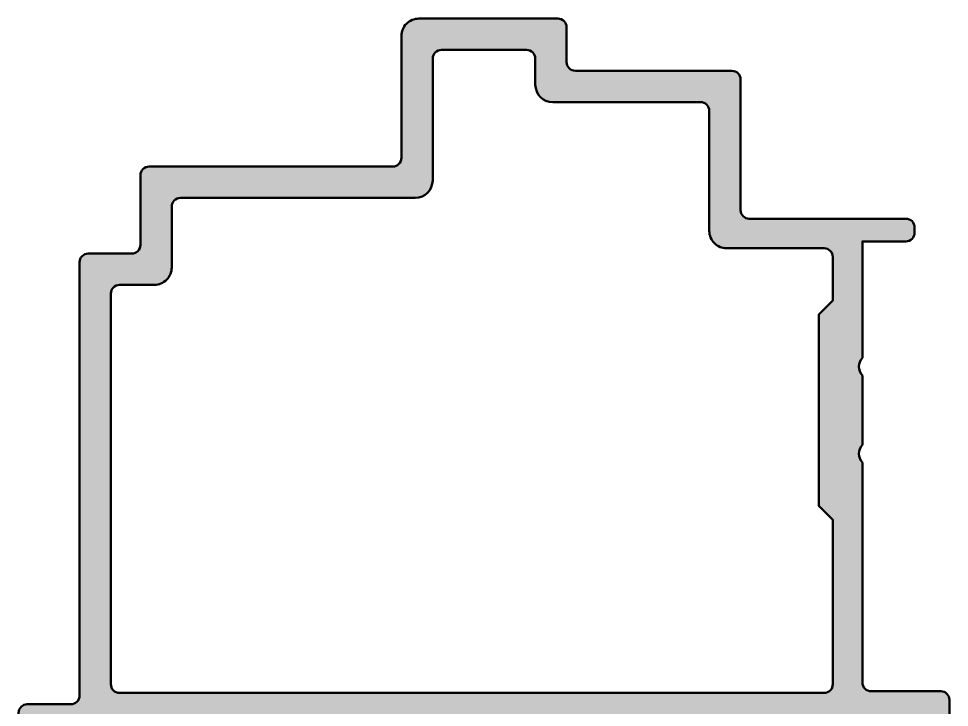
# Model space of a CAD drawing. Extents: x 0 to 75, y 0 to 93.
# Drawn here: x 3.5 to 57, y 53.4 to 93 of the extents above; entities that cross this region are included whole.
import ezdxf

# ---------------------------------------------------------------- set-up
doc = ezdxf.new("R2010")
doc.units = 0
doc.layers.add('0S-Alu contour', color=7, linetype='Continuous', lineweight=50)
doc.layers.add('0S-Alu hatch', color=252, linetype='Continuous', lineweight=25)

# ---------------------------------------------------------------- blocks, each defined once
blk = doc.blocks.new('430200__979C007E_B01A_449A_A375_0BBC5652DAAC_')
at = {"layer": '0S-Alu hatch'}
h = blk.add_hatch(color=256, dxfattribs=at)
edge = h.paths.add_edge_path()
edge.add_arc((10.99997020338121, 83.99999452250694), 0.500000000000071, 89.99999999999511, 180)
edge.add_line((10.49997020338114, 83.99999452250698), (10.49997020338125, 79.99999689858555))
edge.add_ellipse((9.99997020338128, 79.99999689858556), major_axis=(-0.4999999999999716, 0), ratio=1, start_angle=89.99999999999511, end_angle=180, ccw=False)
edge.add_line((9.999970203381238, 79.4999968985856), (7.499970203379518, 79.49999689858564))
edge.add_arc((7.499970203379689, 78.9999968985856), 0.5000000000000427, 90.00000000001953, 180)
edge.add_line((6.999970203379646, 78.9999968985856), (6.99997020337966, 54.10003776919044))
edge.add_ellipse((6.499970203379575, 54.10003776919059), major_axis=(-0.5000000000000853, 0), ratio=1, start_angle=89.99999999998369, end_angle=180, ccw=False)
edge.add_line((6.499970203379433, 53.6000377691905), (3.999946203141007, 53.6000377691905))
edge.add_arc((3.999946203141007, 53.10003776919058), 0.499999999999929, 90, 180)
edge.add_line((3.499946203141078, 53.10003776919058), (3.499946203141092, 52.99999452250558))
edge.add_arc((3.999946203141007, 52.99999452250554), 0.499999999999929, 180, 269.9999999999968)
edge.add_line((3.999946203140979, 52.49999452250562), (6.492283576885441, 52.49999452250562))
edge.add_ellipse((6.413447130342404, 52.23247393051249), major_axis=(-0.2788950563274324, 0), ratio=1, start_angle=178.8354106259059, end_angle=253.58012358050928, ccw=False)
edge.add_line((6.692284576885451, 52.22680552251414), (6.692284576885455, 51.77321152251412))
edge.add_ellipse((6.413416481242308, 51.76755086303707), major_axis=(-0.2789255417371291, 0), ratio=1, start_angle=106.42459455535189, end_angle=181.1628700728853, ccw=False)
edge.add_line((6.492283576885455, 51.50000752251415), (6.492283576885441, 49.61999652250565))
edge.add_arc((6.792283576885481, 49.61999652250566), 0.3000000000000256, 180, 270.0000000000027)
edge.add_line((6.792283576885495, 49.31999652250564), (7.772257895928234, 49.31999652250562))
edge.add_arc((7.772257895928248, 49.61999652250561), 0.3000000000000043, 269.9999999999973, 360)
edge.add_line((8.072257895928251, 49.61999652250561), (8.072257895928232, 52.37999452250561))
edge.add_ellipse((8.192250266533703, 52.37999452250559), major_axis=(-0.1199923706054733, 0), ratio=1, start_angle=270, end_angle=360, ccw=False)
edge.add_line((8.192250266533703, 52.49998689311107), (12.49227594749093, 52.49998689311109))
edge.add_ellipse((12.49229138458409, 52.00000233038163), major_axis=(-0.4999845629677774, 0), ratio=1, start_angle=179.9991052558096, end_angle=270.0017690151891, ccw=False)
edge.add_line((12.9922759474909, 51.99999452250665), (12.99227594749092, 51.29998994486891))
edge.add_line((12.99227594749092, 51.29998994486891), (11.60403131858468, 48.8954718174275))
edge.add_arc((11.72787726737123, 48.83756328968648), 0.1367158243071119, 154.9399071397933, 284.928266631359)
edge.add_arc((11.41329615687943, 53.51625998439954), 4.823498731231913, 274.1587439554682, 343.4516124387958)
edge.add_ellipse((16.51629309892171, 51.99999452250605), major_axis=(-0.4999999999996334, 0), ratio=1, start_angle=270, end_angle=343.45161243879534, ccw=False)
edge.add_line((16.51629309892171, 52.49999452250567), (46.97895615396928, 52.49999452250571))
edge.add_ellipse((46.97895615396932, 51.99999452250584), major_axis=(-0.4999999999998721, 0), ratio=1, start_angle=195.5026065570997, end_angle=270.0000000000049, ccw=False)
edge.add_arc((51.97793307215786, 53.38657842917775), 4.687714830137119, 195.5026065570952, 266.9579243877493)
edge.add_arc((51.76728355279265, 48.83513971683902), 0.135158616301023, 253.6162103230132, 386.5152777472297)
edge.add_line((51.88822555767927, 48.89547944682195), (50.49998092877302, 51.29999757426335))
edge.add_line((50.49998092877302, 51.29999757426335), (50.49998092877302, 52.00000215190007))
edge.add_ellipse((50.99996549167984, 52.00000995977607), major_axis=(-0.4999845629677895, 0), ratio=1, start_angle=-90.00176901519148, end_angle=0.000894744190475194, ccw=False)
edge.add_line((50.99998092877303, 52.49999452250555), (55.299998772261, 52.50000197854602))
edge.add_ellipse((55.29999898033569, 52.38000197854621), major_axis=(-0.1200000000000002, 0), ratio=1, start_angle=180, end_angle=270.0000993483455, ccw=False)
edge.add_line((55.41999898033569, 52.38000197854621), (55.41999898033569, 49.62000415190008))
edge.add_arc((55.7199989803357, 49.62000415190007), 0.2999999999999971, 180, 270)
edge.add_line((55.7199989803357, 49.32000415190007), (56.69997329937848, 49.32000415190007))
edge.add_arc((56.69997329937847, 49.62000415190008), 0.3000000000000114, 270.0000000000013, 360)
edge.add_line((56.99997329937848, 49.62000415190008), (56.99997329937849, 51.50001515190858))
edge.add_ellipse((57.07884039502166, 51.76755849243154), major_axis=(-0.2789255417371599, 0), ratio=1, start_angle=-1.1628700728862214, end_angle=73.57540544464422, ccw=False)
edge.add_line((56.79997229937849, 51.77321915190859), (56.79997229937849, 52.22681315190858))
edge.add_ellipse((57.07880974592153, 52.23248155990695), major_axis=(-0.2788950563274377, 0), ratio=1, start_angle=-73.58012358050507, end_angle=1.16458937409692, ccw=False)
edge.add_line((56.99997329937848, 52.50000215190008), (56.99997020337954, 53.84999452250581))
edge.add_arc((56.49997020337957, 53.84999452250578), 0.4999999999999716, 0, 90.00000000000325)
edge.add_line((56.49997020337954, 54.34999452250576), (52.49997020337954, 54.34999452250576))
edge.add_ellipse((52.49997020337954, 54.84999452250575), major_axis=(-0.5, 0), ratio=1, start_angle=0, end_angle=90, ccw=False)
edge.add_line((51.99997020337954, 54.84999452250575), (51.99997020337954, 67.49999452250567))
edge.add_ellipse((52.52499715737217, 67.99999452250567), major_axis=(-0.7250195186467593, 0), ratio=1, start_angle=-43.60134995159302, end_angle=43.60134995159302, ccw=False)
edge.add_line((51.99997020337954, 68.49999452250567), (51.99997020337954, 72.49996705668546))
edge.add_ellipse((52.52499715737217, 72.99996705668546), major_axis=(-0.7250195186467593, 0), ratio=1, start_angle=-43.60134995159302, end_angle=43.60134995159302, ccw=False)
edge.add_line((51.99997020337954, 73.49996705668546), (51.99997020337954, 80.19999452250578))
edge.add_line((51.99997020337954, 80.19999452250578), (54.49997020337954, 80.19999452250578))
edge.add_arc((54.4999702033796, 80.69999452250572), 0.4999999999999432, 269.9999999999935, 360)
edge.add_line((54.99997020337954, 80.69999452250572), (54.99997020337954, 80.99999452250562))
edge.add_arc((54.49997020337951, 80.99999452250565), 0.5000000000000285, 0, 89.99999999999675)
edge.add_line((54.49997020337954, 81.49999452250566), (45.49997020337943, 81.49999452250566))
edge.add_ellipse((45.49997020337948, 81.99999452250562), major_axis=(-0.4999999999999432, 0), ratio=1, start_angle=0, end_angle=89.99999999999352, ccw=False)
edge.add_line((44.99997020337954, 81.99999452250562), (44.99997020337954, 89.49999452250567))
edge.add_arc((44.49997020337954, 89.49999452250567), 0.5, 0, 90)
edge.add_line((44.49997020337954, 89.99999452250567), (35.4999492548985, 89.99999452250573))
edge.add_ellipse((35.49994925489844, 90.49999452250579), major_axis=(-0.500000000000057, 0), ratio=1, start_angle=0, end_angle=90.00000000000648, ccw=False)
edge.add_line((34.99994925489839, 90.49999452250579), (34.99994925489838, 92.49999410449628))
edge.add_arc((34.49994925489832, 92.49999410449622), 0.500000000000057, 0, 90.0000000000057)
edge.add_line((34.49994925489827, 92.99999410449627), (26.49997020337944, 92.99999410449627))
edge.add_arc((26.49997020337943, 91.99999410449628), 1, 89.99999999999959, 180)
edge.add_line((25.49997020337943, 91.9999941044963), (25.49997020337943, 84.99999452250692))
edge.add_ellipse((24.99997020337954, 84.99999452250692), major_axis=(-0.4999999999998935, 0), ratio=1, start_angle=90, end_angle=180, ccw=False)
edge.add_line((24.99997020337954, 84.49999452250702), (10.99997020338125, 84.49999452250704))
edge = h.paths.add_edge_path()
edge.add_line((12.79997020338107, 82.69999452250703), (26.29997020337949, 82.69999452250708))
edge.add_arc((26.29997020337949, 83.69999452250707), 1, 270, 360)
edge.add_line((27.29997020337949, 83.69999452250707), (27.2999702033795, 90.69999410449661))
edge.add_ellipse((27.79997020337925, 90.6999941044966), major_axis=(-0.4999999999997442, 0), ratio=1, start_angle=269.9999999999854, end_angle=360, ccw=False)
edge.add_line((27.79997020337937, 91.19999410449633), (32.69994925489831, 91.1999941044962))
edge.add_ellipse((32.69994925489833, 90.69999410449613), major_axis=(-0.5000000000000924, 0), ratio=1, start_angle=180, end_angle=270.00000000000244, ccw=False)
edge.add_line((33.19994925489842, 90.69999410449613), (33.19994925489873, 89.19999452250552))
edge.add_arc((34.19994925489877, 89.1999945225057), 1.000000000000049, 180, 270)
edge.add_line((34.19994925489877, 88.19999452250568), (42.69997020337958, 88.19999452250568))
edge.add_ellipse((42.69997020337961, 87.6999945225057), major_axis=(-0.4999999999999716, 0), ratio=1, start_angle=180, end_angle=270.00000000000324, ccw=False)
edge.add_line((43.19997020337958, 87.6999945225057), (43.19997020337958, 80.79999452250568))
edge.add_arc((44.19997020337958, 80.79999452250568), 1, 180, 270.0000000000004)
edge.add_line((44.19997020337959, 79.79999452250568), (49.79997020337938, 79.79999452250574))
edge.add_ellipse((49.79997020337943, 79.29999452250568), major_axis=(-0.500000000000057, 0), ratio=1, start_angle=180, end_angle=270.0000000000065, ccw=False)
edge.add_line((50.29997020337949, 79.29999452250568), (50.29997020337938, 76.79998653952428))
edge.add_line((50.29997020337938, 76.79998653952428), (49.49997020337942, 75.99998653952478))
edge.add_line((49.49997020337942, 75.99998653952478), (49.49997020337931, 64.999980541162))
edge.add_line((49.49997020337931, 64.999980541162), (50.29997020337938, 64.19998054116245))
edge.add_line((50.29997020337938, 64.19998054116245), (50.29997020337961, 54.74999452250576))
edge.add_ellipse((49.79997020337961, 54.74999452250576), major_axis=(-0.5, 0), ratio=1, start_angle=89.9999999999992, end_angle=180, ccw=False)
edge.add_line((49.7999702033796, 54.24999452250576), (9.299970203379615, 54.24999452250575))
edge.add_ellipse((9.299970203379615, 54.74999452250575), major_axis=(-0.5, 0), ratio=1, start_angle=0, end_angle=90, ccw=False)
edge.add_line((8.799970203379615, 54.74999452250575), (8.799970203379502, 77.19999689858528))
edge.add_ellipse((9.299970203379587, 77.19999689858544), major_axis=(-0.5000000000000853, 0), ratio=1, start_angle=270.00000000001137, end_angle=360, ccw=False)
edge.add_line((9.299970203379488, 77.69999689858552), (11.29997020338139, 77.69999689858552))
edge.add_arc((11.2999702033814, 78.69999689858552), 1, 269.9999999999996, 360)
edge.add_line((12.2999702033814, 78.69999689858551), (12.29997020338118, 82.19999452250696))
edge.add_ellipse((12.79997020338119, 82.19999452250703), major_axis=(-0.5, 0), ratio=1, start_angle=270.00000000001387, end_angle=360, ccw=False)
at = {"layer": '0S-Alu contour', "color": 7}
for points in [[(34.49994925489827, 92.99999410449627), (26.49997020337944, 92.99999410449627)], [(34.99994925489839, 90.49999452250579), (34.99994925489838, 92.49999410449628)], [(25.49997020337943, 91.9999941044963), (25.49997020337943, 84.99999452250692)], [(27.79997020337937, 91.19999410449633), (32.69994925489831, 91.1999941044962)], [(27.29997020337949, 83.69999452250707), (27.2999702033795, 90.69999410449661)], [(33.19994925489842, 90.69999410449613), (33.19994925489873, 89.19999452250552)], [(44.49997020337954, 89.99999452250567), (35.4999492548985, 89.99999452250573)], [(44.99997020337954, 81.99999452250562), (44.99997020337954, 89.49999452250567)], [(34.19994925489877, 88.19999452250568), (42.69997020337958, 88.19999452250568)], [(43.19997020337958, 87.6999945225057), (43.19997020337958, 80.79999452250568)], [(10.49997020338114, 83.99999452250698), (10.49997020338125, 79.99999689858555)], [(24.99997020337954, 84.49999452250702), (10.99997020338125, 84.49999452250704)], [(12.79997020338107, 82.69999452250703), (26.29997020337949, 82.69999452250708)], [(12.2999702033814, 78.69999689858551), (12.29997020338118, 82.19999452250696)], [(54.49997020337954, 81.49999452250566), (45.49997020337943, 81.49999452250566)], [(54.99997020337954, 80.69999452250572), (54.99997020337954, 80.99999452250562)], [(44.19997020337959, 79.79999452250568), (49.79997020337938, 79.79999452250574)], [(51.99997020337954, 73.49996705668546), (51.99997020337954, 80.19999452250578), (54.49997020337954, 80.19999452250578)], [(9.999970203381238, 79.4999968985856), (7.499970203379518, 79.49999689858564)], [(50.29997020337949, 79.29999452250568), (50.29997020337938, 76.79998653952428), (49.49997020337942, 75.99998653952478), (49.49997020337931, 64.999980541162), (50.29997020337938, 64.19998054116245), (50.29997020337961, 54.74999452250576)], [(6.999970203379646, 78.9999968985856), (6.99997020337966, 54.10003776919044)], [(9.299970203379488, 77.69999689858552), (11.29997020338139, 77.69999689858552)], [(8.799970203379615, 54.74999452250575), (8.799970203379502, 77.19999689858528)], [(51.99997020337954, 68.49999452250567), (51.99997020337954, 72.49996705668546)], [(51.99997020337954, 54.84999452250575), (51.99997020337954, 67.49999452250567)], [(49.7999702033796, 54.24999452250576), (9.299970203379615, 54.24999452250575)], [(56.49997020337954, 54.34999452250576), (52.49997020337954, 54.34999452250576)], [(6.499970203379433, 53.6000377691905), (3.999946203141007, 53.6000377691905)], [(56.99997329937848, 52.50000215190008), (56.99997020337954, 53.84999452250581)], [(3.499946203141078, 53.10003776919058), (3.499946203141092, 52.99999452250558)], [(3.999946203140979, 52.49999452250562), (6.492283576885441, 52.49999452250562)], [(8.192250266533703, 52.49998689311107), (12.49227594749093, 52.49998689311109)], [(16.51629309892171, 52.49999452250567), (46.97895615396928, 52.49999452250571)], [(50.99998092877303, 52.49999452250555), (55.299998772261, 52.50000197854602)], [(6.692284576885451, 52.22680552251414), (6.692284576885455, 51.77321152251412)], [(8.072257895928251, 49.61999652250561), (8.072257895928232, 52.37999452250561)], [(12.9922759474909, 51.99999452250665), (12.99227594749092, 51.29998994486891), (11.60403131858468, 48.8954718174275)], [(51.88822555767927, 48.89547944682195), (50.49998092877302, 51.29999757426335), (50.49998092877302, 52.00000215190007)], [(55.41999898033569, 52.38000197854621), (55.41999898033569, 49.62000415190008)], [(56.79997229937849, 51.77321915190859), (56.79997229937849, 52.22681315190858)], [(6.492283576885455, 51.50000752251415), (6.492283576885441, 49.61999652250565)], [(56.99997329937848, 49.62000415190008), (56.99997329937849, 51.50001515190858)], [(6.792283576885495, 49.31999652250564), (7.772257895928234, 49.31999652250562)], [(55.7199989803357, 49.32000415190007), (56.69997329937848, 49.32000415190007)]]:
    blk.add_lwpolyline(points, dxfattribs=at)
for centre, radius, start, end in [((26.49997020337943, 91.99999410449628), 1, 89.99999999999959, 180), ((34.49994925489832, 92.49999410449622), 0.500000000000057, 0, 90.0000000000057), ((44.49997020337954, 89.49999452250567), 0.5, 0, 90), ((34.19994925489877, 89.1999945225057), 1.000000000000049, 180, 270), ((10.99997020338121, 83.99999452250694), 0.500000000000071, 89.99999999999511, 180), ((26.29997020337949, 83.69999452250707), 1, 270, 0), ((54.49997020337951, 80.99999452250565), 0.5000000000000285, 0, 89.99999999999675), ((44.19997020337958, 80.79999452250568), 1, 180, 270.0000000000004), ((54.4999702033796, 80.69999452250572), 0.4999999999999432, 269.9999999999935, 0), ((7.499970203379689, 78.9999968985856), 0.5000000000000427, 90.00000000001953, 180), ((11.2999702033814, 78.69999689858552), 1, 269.9999999999996, 0), ((56.49997020337957, 53.84999452250578), 0.4999999999999716, 0, 90.00000000000325), ((3.999946203141007, 53.10003776919058), 0.499999999999929, 90, 180), ((3.999946203141007, 52.99999452250554), 0.499999999999929, 180, 269.9999999999968), ((11.41329615687943, 53.51625998439954), 4.823498731231913, 274.1587439554682, 343.4516124387958), ((51.97793307215786, 53.38657842917775), 4.687714830137119, 195.5026065570952, 266.9579243877493), ((6.792283576885481, 49.61999652250566), 0.3000000000000256, 180, 270.0000000000027), ((7.772257895928248, 49.61999652250561), 0.3000000000000043, 269.9999999999973, 0), ((55.7199989803357, 49.62000415190007), 0.2999999999999971, 180, 270), ((56.69997329937847, 49.62000415190008), 0.3000000000000114, 270.0000000000013, 0), ((11.72787726737123, 48.83756328968648), 0.1367158243071119, 154.9399071397933, 284.928266631359), ((51.76728355279265, 48.83513971683902), 0.135158616301023, 253.6162103230132, 26.51527774722968)]:
    blk.add_arc(centre, radius, start, end, dxfattribs=at)
at = {"layer": '0S-Alu contour', "color": 7, "extrusion": (0, 0, -1)}
for centre, radius, start, end in [((-27.79997020337925, 90.6999941044966), 0.4999999999997442, 0, 90.00000000001462), ((-32.69994925489833, 90.69999410449613), 0.5000000000000924, 89.99999999999756, 180), ((-35.49994925489844, 90.49999452250579), 0.500000000000057, 269.9999999999935, 0), ((-42.69997020337961, 87.6999945225057), 0.4999999999999716, 89.99999999999675, 180), ((-24.99997020337954, 84.99999452250692), 0.4999999999998935, 180, 270), ((-12.79997020338119, 82.19999452250703), 0.5, 0, 89.99999999998616), ((-45.49997020337948, 81.99999452250562), 0.4999999999999432, 270.0000000000065, 0), ((-9.99997020338128, 79.99999689858556), 0.4999999999999716, 180, 270.0000000000049), ((-49.79997020337943, 79.29999452250568), 0.500000000000057, 89.99999999999349, 180), ((-9.299970203379587, 77.19999689858544), 0.5000000000000853, 0, 89.99999999998862), ((-52.52499715737217, 72.99996705668546), 0.7250195186467593, 316.398650048407, 43.60134995159298), ((-52.52499715737217, 67.99999452250567), 0.7250195186467593, 316.398650048407, 43.60134995159298), ((-9.299970203379615, 54.74999452250575), 0.5, 270, 0), ((-49.79997020337961, 54.74999452250576), 0.5, 180, 270.0000000000008), ((-52.49997020337954, 54.84999452250575), 0.5, 270, 0), ((-6.499970203379575, 54.10003776919059), 0.5000000000000853, 180, 270.0000000000163), ((-6.413447130342404, 52.23247393051249), 0.2788950563274324, 106.4198764194907, 181.1645893740941), ((-8.192250266533703, 52.37999452250559), 0.1199923706054733, 0, 90), ((-12.49229138458409, 52.00000233038163), 0.4999845629677774, 89.99823098481087, 180.0008947441905), ((-16.51629309892171, 51.99999452250605), 0.4999999999996334, 16.54838756120466, 90), ((-46.97895615396932, 51.99999452250584), 0.4999999999998721, 89.99999999999511, 164.4973934429003), ((-50.99996549167984, 52.00000995977607), 0.4999845629677895, 359.9991052558095, 90.00176901519157), ((-55.29999898033569, 52.38000197854621), 0.1200000000000002, 89.99990065165453, 180), ((-57.07880974592153, 52.23248155990695), 0.2788950563274378, 358.8354106259031, 73.58012358050505), ((-6.413416481242308, 51.76755086303707), 0.2789255417371291, 178.8371299271147, 253.5754054446481), ((-57.07884039502166, 51.76755849243154), 0.2789255417371599, 286.4245945553559, 1.162870072886224)]:
    blk.add_arc(centre, radius, start, end, dxfattribs=at)
blk = doc.blocks.new('430570__98E09106_B254_42C1_9941_0F0283A326DA_')
at = {"layer": '0S-Alu contour', "color": 7}
blk.add_blockref('430200__979C007E_B01A_449A_A375_0BBC5652DAAC_', (0, 0), dxfattribs=at)

msp = doc.modelspace()

# ---------------------------------------------------------------- block references
at = {"layer": '0S-Alu contour', "color": 7}
msp.add_blockref('430570__98E09106_B254_42C1_9941_0F0283A326DA_', (0, 0), dxfattribs=at)

doc.saveas('drawing.dxf')
